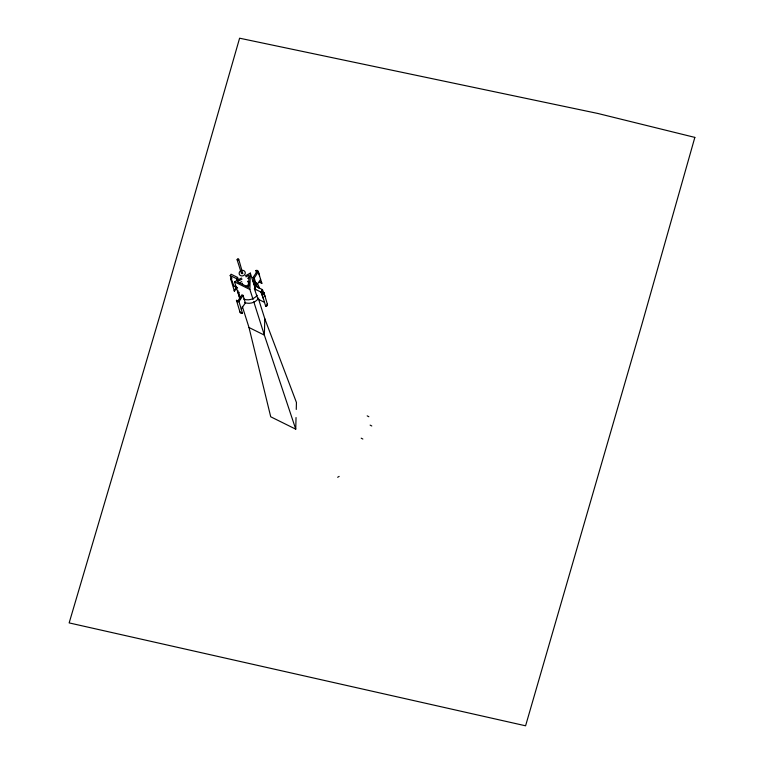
<?xml version="1.0" encoding="UTF-8"?>
<svg xmlns="http://www.w3.org/2000/svg" width="764" height="764" viewBox="0 0 764 764"><rect width="100%" height="100%" fill="white"/><g stroke="black" fill="none" stroke-linecap="round" stroke-linejoin="round"><path stroke-width="1.15" d="M249.351 284.982L249.436 281.706M253.065 299.488L249.885 289.47L250.306 273.092L245.378 275.833M258.433 298.695L264.793 318.741L264.363 335.119L295.744 429.167L270.723 416.791L249.007 327.517L242.293 306.364M295.744 429.167L296.04 417.564M296.26 409.447L296.442 402.485L264.793 318.741M237.642 287.98L233.918 286.137L230.184 275.537L231.062 274.209L237.566 277.428L238.731 280.493M235.102 285.832L236.019 288.887L234.433 291.285L230.948 279.681L232.008 278.086M237.461 280.799L236.687 278.755L237.566 277.428M253.104 277.437L254.231 278.02L256.503 285.545L255.367 284.962L253.104 277.437L257.21 271.23L258.347 271.812L259.569 275.88M243.076 295.401L238.96 301.579A1.814 1.595 -20.7 0 1 236.448 300.328L239.934 311.932L242.446 313.173L238.97 301.599L237.833 301.026L241.94 294.818L243.076 295.401L245.339 302.926L241.233 309.133M254.231 278.02L258.347 271.812L261.823 283.387L259.311 282.136A1.814 1.595 -20.7 0 1 260.171 281.935M264.516 302.353L258.003 299.135L254.374 288.811L255.959 286.424L262.472 289.642L265.06 296.499M257.086 284.657L260.61 279.337M263.475 298.896L260.887 292.039L262.472 289.642M262.253 294.828L263.838 292.431L267.324 304.034A1.805 1.595 -20.7 0 1 265.738 306.431L262.253 294.828A1.805 1.595 -20.7 0 0 263.838 292.431M265.738 306.431L267.324 304.034M241.806 272.481L241.51 273.541L242.818 273.608L238.693 259.206L237.671 258.738L237.098 259.703L241.424 273.359M337.65 477.28L339.149 476.392M239.82 298.571L234.529 281.868L241.434 278.029M242.083 279.051L237.203 281.773L248.596 287.407L248.921 275.25L245.989 276.883M238.817 283.243L241.749 281.61M247.603 278.354L249.551 277.265M256.456 272.652L255.825 270.542L258.337 271.783L257.21 271.23M254.326 281.505L255.1 284.829M230.184 275.537L236.687 278.755M254.374 288.811L260.887 292.039M234.529 281.868L249.885 289.47M235.016 286.347L236.878 287.264M236.448 300.328L238.97 301.608L237.833 301.026M249.007 327.517L264.363 335.119L253.772 301.713M367.197 415.864L368.85 416.743M370.129 425.109L371.781 425.987M361.2 438.173L362.852 439.052M237.098 259.703L238.12 260.171L238.693 259.206M261.766 290.712L263.246 294.627M236.859 278.497L237.633 280.541M250.306 273.092L255.606 289.795M247.479 281.257A3.113 2.779 -17.6 0 1 245.779 286.299M242.618 284.657A3.113 2.779 -17.6 0 1 242.475 283.224M241.94 270.361A3.113 2.779 -17.6 0 1 245.11 273.913A3.113 2.779 -17.6 0 1 240.039 275.25A3.113 2.779 -17.6 0 1 241.157 270.561M257.143 295.343A10.858 9.55 -20.7 0 1 243.716 299.106M240.775 297.311A10.858 9.55 -20.7 0 1 237.938 290.568M252.703 280.846A10.858 9.55 -20.7 0 1 259.072 287.178M258.719 298.065A10.858 9.55 -20.7 0 1 244.747 302.563M240.202 298.829A10.858 9.55 -20.7 0 1 239.208 292.335M253.743 284.303A10.858 9.55 -20.7 0 1 259.149 288.334M242.446 313.173A1.814 1.595 -20.7 0 1 239.934 311.932M230.948 279.681A1.805 1.595 -20.7 0 1 231.454 277.724M234.433 291.285A1.805 1.595 -20.7 0 1 234.414 289.995M234.94 289.327A1.805 1.595 -20.7 0 1 235.178 289.155M235.732 288.935A1.805 1.595 -20.7 0 1 236.019 288.887M255.825 270.542A1.814 1.595 -20.7 0 1 258.337 271.783M260.992 282.117A1.814 1.595 -20.7 0 1 261.823 283.387M694.848 137.396L641.884 324.375L525.584 725.8L69.152 622.908L161.806 309.076L239.6 38.2L597.782 113.454L694.848 137.396"/></g></svg>
